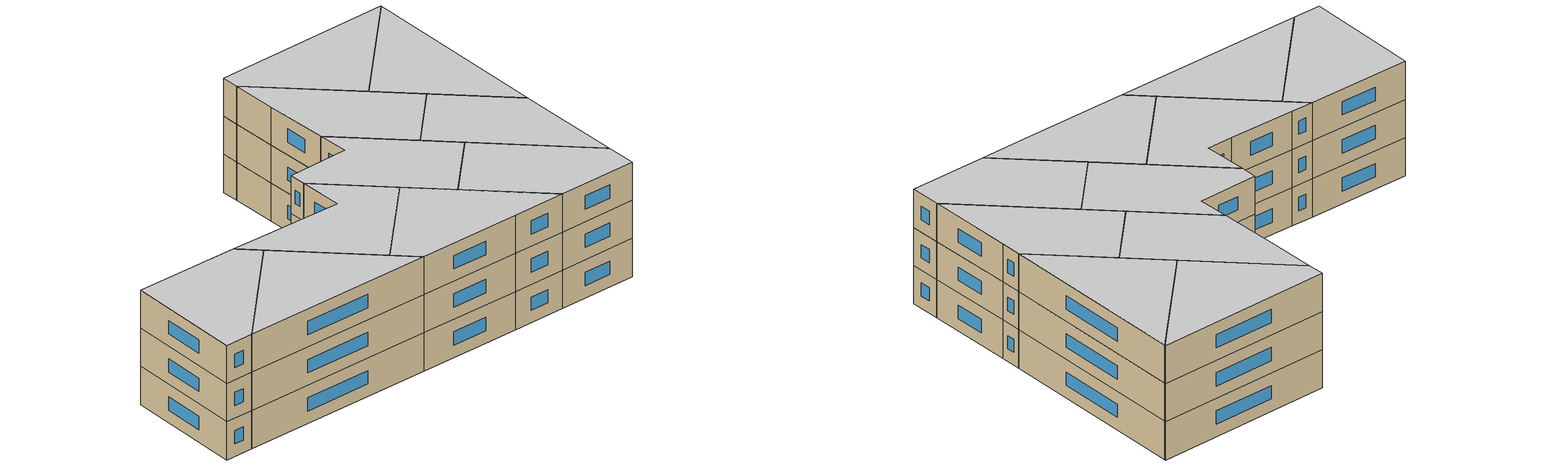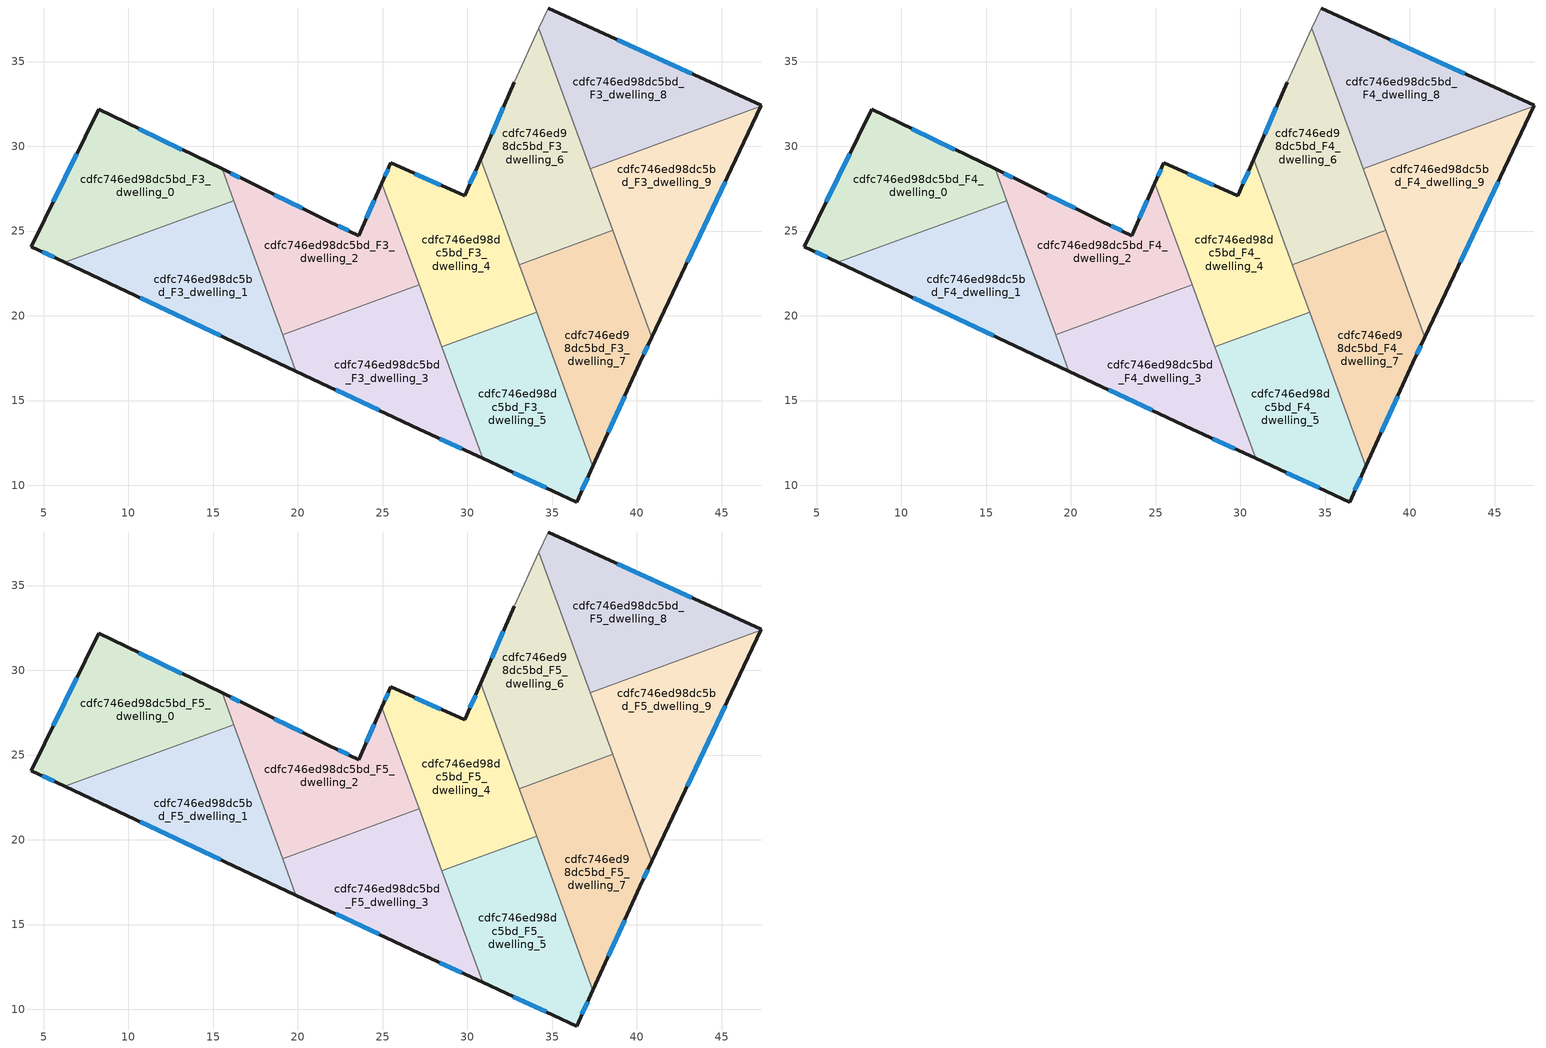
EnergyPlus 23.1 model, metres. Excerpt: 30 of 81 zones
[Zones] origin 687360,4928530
cdfc746ed98dc5bd_F3_dwelling_0
 floor to cdfc746ed98dc5bd_F2_dwelling_0 (EU_floor_Construction): 15.53,28.67 16.21,26.79 6.25,23.16 4.28,24.08 8.24,32.18 z9
 wall outside (EU_wall_Construction): 15.53,28.67 8.24,32.18 4.28,24.08 6.25,23.16 z9:12
 wall to cdfc746ed98dc5bd_F3_dwelling_1 (EU_wall_Construction): 6.25,23.16 16.21,26.79 z9:12
 wall to cdfc746ed98dc5bd_F3_dwelling_2 (EU_wall_Construction): 16.21,26.79 15.53,28.67 z9:12
 window (EU_Window_Construction): 4.92,23.78 5.61,23.46 / 6.95,29.55 5.57,26.72 / 13.16,29.81 10.61,31.04 z9.98:11.02
cdfc746ed98dc5bd_F3_dwelling_1
 floor to cdfc746ed98dc5bd_F2_dwelling_1 (EU_floor_Construction): 16.21,26.79 19.88,16.74 6.25,23.16 z9
 wall outside (EU_wall_Construction): 6.25,23.16 19.88,16.74 z9:12
 wall to cdfc746ed98dc5bd_F3_dwelling_3 (EU_wall_Construction): 19.88,16.74 19.09,18.89 z9:12
 wall to cdfc746ed98dc5bd_F3_dwelling_2 (EU_wall_Construction): 19.09,18.89 16.21,26.79 z9:12
 window (EU_Window_Construction): 10.68,21.07 15.45,18.82 z9.98:11.02
cdfc746ed98dc5bd_F3_dwelling_2
 floor to cdfc746ed98dc5bd_F2_dwelling_2 (EU_floor_Construction): 24.96,27.83 27.15,21.83 19.09,18.89 15.53,28.67 17.09,27.91 21.79,25.58 23.58,24.73 z9
 wall outside (EU_wall_Construction): 24.96,27.83 23.58,24.73 21.79,25.58 17.09,27.91 15.53,28.67 z9:12
 wall to cdfc746ed98dc5bd_F3_dwelling_3 (EU_wall_Construction): 19.09,18.89 27.15,21.83 z9:12
 wall to cdfc746ed98dc5bd_F3_dwelling_4 (EU_wall_Construction): 27.15,21.83 24.96,27.83 z9:12
 window (EU_Window_Construction): 20.26,26.34 18.62,27.15 / 23,25.01 22.37,25.31 / 24.51,26.83 24.03,25.74 / 16.58,28.16 16.03,28.42 z9.98:11.02
cdfc746ed98dc5bd_F3_dwelling_3
 floor to cdfc746ed98dc5bd_F2_dwelling_3 (EU_floor_Construction): 27.15,21.83 30.9,11.58 27.15,13.31 19.88,16.74 19.09,18.89 z9
 wall outside (EU_wall_Construction): 19.88,16.74 27.15,13.31 30.9,11.58 z9:12
 wall to cdfc746ed98dc5bd_F3_dwelling_5 (EU_wall_Construction): 30.9,11.58 28.49,18.16 z9:12
 wall to cdfc746ed98dc5bd_F3_dwelling_4 (EU_wall_Construction): 28.49,18.16 27.15,21.83 z9:12
 window (EU_Window_Construction): 28.37,12.75 29.68,12.14 / 22.24,15.62 24.79,14.43 z9.98:11.02
cdfc746ed98dc5bd_F3_dwelling_4
 floor to cdfc746ed98dc5bd_F2_dwelling_4 (EU_floor_Construction): 30.79,29.24 34.09,20.21 28.49,18.16 24.96,27.83 25.49,29.02 29.84,27.07 z9
 wall outside (EU_wall_Construction): 30.79,29.24 29.84,27.07 25.49,29.02 24.96,27.83 z9:12
 wall to cdfc746ed98dc5bd_F3_dwelling_5 (EU_wall_Construction): 28.49,18.16 34.09,20.21 z9:12
 wall to cdfc746ed98dc5bd_F3_dwelling_6 (EU_wall_Construction): 33.06,23.02 30.79,29.24 z9:12
 wall to cdfc746ed98dc5bd_F3_dwelling_7 (EU_wall_Construction): 34.09,20.21 33.06,23.02 z9:12
 window (EU_Window_Construction): 28.42,27.71 26.9,28.39 / 30.48,28.54 30.15,27.78 / 25.32,28.64 25.13,28.22 z9.98:11.02
cdfc746ed98dc5bd_F3_dwelling_5
 floor to cdfc746ed98dc5bd_F2_dwelling_5 (EU_floor_Construction): 34.09,20.21 37.41,11.12 36.45,9.01 30.9,11.58 28.49,18.16 z9
 wall outside (EU_wall_Construction): 30.9,11.58 36.45,9.01 37.41,11.12 z9:12
 wall to cdfc746ed98dc5bd_F3_dwelling_7 (EU_wall_Construction): 37.41,11.12 34.09,20.21 z9:12
 window (EU_Window_Construction): 36.76,9.7 37.09,10.44 / 32.7,10.74 34.64,9.85 z9.98:11.02
cdfc746ed98dc5bd_F3_dwelling_6
 floor to cdfc746ed98dc5bd_F2_dwelling_6 (EU_floor_Construction): 34.22,36.95 38.57,25.04 33.06,23.02 30.79,29.24 32.77,33.77 z9
 wall outside (EU_wall_Construction): 32.77,33.77 30.79,29.24 z9:12
 wall adiabatic (EU_wall_Construction): 34.22,36.95 32.77,33.77 z9:12
 wall to cdfc746ed98dc5bd_F3_dwelling_7 (EU_wall_Construction): 33.06,23.02 38.57,25.04 z9:12
 wall to cdfc746ed98dc5bd_F3_dwelling_8 (EU_wall_Construction): 37.24,28.68 34.22,36.95 z9:12
 wall to cdfc746ed98dc5bd_F3_dwelling_9 (EU_wall_Construction): 38.57,25.04 37.24,28.68 z9:12
 window (EU_Window_Construction): 32.12,32.3 31.43,30.72 z9.98:11.02
cdfc746ed98dc5bd_F3_dwelling_7
 floor to cdfc746ed98dc5bd_F2_dwelling_7 (EU_floor_Construction): 38.57,25.04 40.88,18.72 40.18,17.24 37.41,11.12 33.06,23.02 z9
 wall outside (EU_wall_Construction): 37.41,11.12 40.18,17.24 40.88,18.72 z9:12
 wall to cdfc746ed98dc5bd_F3_dwelling_9 (EU_wall_Construction): 40.88,18.72 38.57,25.04 z9:12
 window (EU_Window_Construction): 38.31,13.11 39.28,15.25 / 40.4,17.72 40.65,18.24 z9.98:11.02
cdfc746ed98dc5bd_F3_dwelling_8
 floor to cdfc746ed98dc5bd_F2_dwelling_8 (EU_floor_Construction): 47.33,32.41 47.3,32.36 37.24,28.68 34.22,36.95 34.77,38.16 z9
 wall outside (EU_wall_Construction): 47.3,32.36 47.33,32.41 34.77,38.16 z9:12
 wall to cdfc746ed98dc5bd_F3_dwelling_9 (EU_wall_Construction): 37.24,28.68 47.3,32.36 z9:12
 wall adiabatic (EU_wall_Construction): 34.77,38.16 34.22,36.95 z9:12
 window (EU_Window_Construction): 43.24,34.28 38.85,36.29 z9.98:11.02
cdfc746ed98dc5bd_F3_dwelling_9
 floor to cdfc746ed98dc5bd_F2_dwelling_9 (EU_floor_Construction): 47.3,32.36 40.88,18.72 37.24,28.68 z9
 wall outside (EU_wall_Construction): 40.88,18.72 47.3,32.36 z9:12
 window (EU_Window_Construction): 42.96,23.16 45.21,27.92 z9.98:11.02
cdfc746ed98dc5bd_F4_dwelling_0
 floor to cdfc746ed98dc5bd_F3_dwelling_0 (EU_floor_Construction): 15.53,28.67 16.21,26.79 6.25,23.16 4.28,24.08 8.24,32.18 z12
 wall outside (EU_wall_Construction): 15.53,28.67 8.24,32.18 4.28,24.08 6.25,23.16 z12:15
 wall to cdfc746ed98dc5bd_F4_dwelling_1 (EU_wall_Construction): 6.25,23.16 16.21,26.79 z12:15
 wall to cdfc746ed98dc5bd_F4_dwelling_2 (EU_wall_Construction): 16.21,26.79 15.53,28.67 z12:15
 window (EU_Window_Construction): 4.92,23.78 5.61,23.46 / 6.95,29.55 5.57,26.72 / 13.16,29.81 10.61,31.04 z12.98:14.02
cdfc746ed98dc5bd_F4_dwelling_1
 floor to cdfc746ed98dc5bd_F3_dwelling_1 (EU_floor_Construction): 16.21,26.79 19.88,16.74 6.25,23.16 z12
 wall outside (EU_wall_Construction): 6.25,23.16 19.88,16.74 z12:15
 wall to cdfc746ed98dc5bd_F4_dwelling_3 (EU_wall_Construction): 19.88,16.74 19.09,18.89 z12:15
 wall to cdfc746ed98dc5bd_F4_dwelling_2 (EU_wall_Construction): 19.09,18.89 16.21,26.79 z12:15
 window (EU_Window_Construction): 10.68,21.07 15.45,18.82 z12.98:14.02
cdfc746ed98dc5bd_F4_dwelling_2
 floor to cdfc746ed98dc5bd_F3_dwelling_2 (EU_floor_Construction): 24.96,27.83 27.15,21.83 19.09,18.89 15.53,28.67 17.09,27.91 21.79,25.58 23.58,24.73 z12
 wall outside (EU_wall_Construction): 24.96,27.83 23.58,24.73 21.79,25.58 17.09,27.91 15.53,28.67 z12:15
 wall to cdfc746ed98dc5bd_F4_dwelling_3 (EU_wall_Construction): 19.09,18.89 27.15,21.83 z12:15
 wall to cdfc746ed98dc5bd_F4_dwelling_4 (EU_wall_Construction): 27.15,21.83 24.96,27.83 z12:15
 window (EU_Window_Construction): 20.26,26.34 18.62,27.15 / 23,25.01 22.37,25.31 / 24.51,26.83 24.03,25.74 / 16.58,28.16 16.03,28.42 z12.98:14.02
cdfc746ed98dc5bd_F4_dwelling_3
 floor to cdfc746ed98dc5bd_F3_dwelling_3 (EU_floor_Construction): 27.15,21.83 30.9,11.58 27.15,13.31 19.88,16.74 19.09,18.89 z12
 wall outside (EU_wall_Construction): 19.88,16.74 27.15,13.31 30.9,11.58 z12:15
 wall to cdfc746ed98dc5bd_F4_dwelling_5 (EU_wall_Construction): 30.9,11.58 28.49,18.16 z12:15
 wall to cdfc746ed98dc5bd_F4_dwelling_4 (EU_wall_Construction): 28.49,18.16 27.15,21.83 z12:15
 window (EU_Window_Construction): 28.37,12.75 29.68,12.14 / 22.24,15.62 24.79,14.43 z12.98:14.02
cdfc746ed98dc5bd_F4_dwelling_4
 floor to cdfc746ed98dc5bd_F3_dwelling_4 (EU_floor_Construction): 30.79,29.24 34.09,20.21 28.49,18.16 24.96,27.83 25.49,29.02 29.84,27.07 z12
 wall outside (EU_wall_Construction): 30.79,29.24 29.84,27.07 25.49,29.02 24.96,27.83 z12:15
 wall to cdfc746ed98dc5bd_F4_dwelling_5 (EU_wall_Construction): 28.49,18.16 34.09,20.21 z12:15
 wall to cdfc746ed98dc5bd_F4_dwelling_6 (EU_wall_Construction): 33.06,23.02 30.79,29.24 z12:15
 wall to cdfc746ed98dc5bd_F4_dwelling_7 (EU_wall_Construction): 34.09,20.21 33.06,23.02 z12:15
 window (EU_Window_Construction): 28.42,27.71 26.9,28.39 / 30.48,28.54 30.15,27.78 / 25.32,28.64 25.13,28.22 z12.98:14.02
cdfc746ed98dc5bd_F4_dwelling_5
 floor to cdfc746ed98dc5bd_F3_dwelling_5 (EU_floor_Construction): 34.09,20.21 37.41,11.12 36.45,9.01 30.9,11.58 28.49,18.16 z12
 wall outside (EU_wall_Construction): 30.9,11.58 36.45,9.01 37.41,11.12 z12:15
 wall to cdfc746ed98dc5bd_F4_dwelling_7 (EU_wall_Construction): 37.41,11.12 34.09,20.21 z12:15
 window (EU_Window_Construction): 36.76,9.7 37.09,10.44 / 32.7,10.74 34.64,9.85 z12.98:14.02
cdfc746ed98dc5bd_F4_dwelling_6
 floor to cdfc746ed98dc5bd_F3_dwelling_6 (EU_floor_Construction): 34.22,36.95 38.57,25.04 33.06,23.02 30.79,29.24 32.77,33.77 z12
 wall outside (EU_wall_Construction): 32.77,33.77 30.79,29.24 z12:15
 wall adiabatic (EU_wall_Construction): 34.22,36.95 32.77,33.77 z12:15
 wall to cdfc746ed98dc5bd_F4_dwelling_7 (EU_wall_Construction): 33.06,23.02 38.57,25.04 z12:15
 wall to cdfc746ed98dc5bd_F4_dwelling_8 (EU_wall_Construction): 37.24,28.68 34.22,36.95 z12:15
 wall to cdfc746ed98dc5bd_F4_dwelling_9 (EU_wall_Construction): 38.57,25.04 37.24,28.68 z12:15
 window (EU_Window_Construction): 32.12,32.3 31.43,30.72 z12.98:14.02
cdfc746ed98dc5bd_F4_dwelling_7
 floor to cdfc746ed98dc5bd_F3_dwelling_7 (EU_floor_Construction): 38.57,25.04 40.88,18.72 40.18,17.24 37.41,11.12 33.06,23.02 z12
 wall outside (EU_wall_Construction): 37.41,11.12 40.18,17.24 40.88,18.72 z12:15
 wall to cdfc746ed98dc5bd_F4_dwelling_9 (EU_wall_Construction): 40.88,18.72 38.57,25.04 z12:15
 window (EU_Window_Construction): 38.31,13.11 39.28,15.25 / 40.4,17.72 40.65,18.24 z12.98:14.02
cdfc746ed98dc5bd_F4_dwelling_8
 floor to cdfc746ed98dc5bd_F3_dwelling_8 (EU_floor_Construction): 47.33,32.41 47.3,32.36 37.24,28.68 34.22,36.95 34.77,38.16 z12
 wall outside (EU_wall_Construction): 47.3,32.36 47.33,32.41 34.77,38.16 z12:15
 wall to cdfc746ed98dc5bd_F4_dwelling_9 (EU_wall_Construction): 37.24,28.68 47.3,32.36 z12:15
 wall adiabatic (EU_wall_Construction): 34.77,38.16 34.22,36.95 z12:15
 window (EU_Window_Construction): 43.24,34.28 38.85,36.29 z12.98:14.02
cdfc746ed98dc5bd_F4_dwelling_9
 floor to cdfc746ed98dc5bd_F3_dwelling_9 (EU_floor_Construction): 47.3,32.36 40.88,18.72 37.24,28.68 z12
 wall outside (EU_wall_Construction): 40.88,18.72 47.3,32.36 z12:15
 window (EU_Window_Construction): 42.96,23.16 45.21,27.92 z12.98:14.02
cdfc746ed98dc5bd_F5_dwelling_0
 floor to cdfc746ed98dc5bd_F4_dwelling_0 (EU_floor_Construction): 15.53,28.67 16.21,26.79 6.25,23.16 4.28,24.08 8.24,32.18 z15
 wall outside (EU_wall_Construction): 15.53,28.67 8.24,32.18 4.28,24.08 6.25,23.16 z15:18
 wall to cdfc746ed98dc5bd_F5_dwelling_1 (EU_wall_Construction): 6.25,23.16 16.21,26.79 z15:18
 wall to cdfc746ed98dc5bd_F5_dwelling_2 (EU_wall_Construction): 16.21,26.79 15.53,28.67 z15:18
 window (EU_Window_Construction): 4.92,23.78 5.61,23.46 / 6.95,29.55 5.57,26.72 / 13.16,29.81 10.61,31.04 z15.98:17.02
 ceiling to cdfc746ed98dc5bd_F6_dwelling_0 (EU_floor_Construction): 16.21,26.79 15.53,28.67 8.24,32.18 4.28,24.08 6.25,23.16 z18
cdfc746ed98dc5bd_F5_dwelling_1
 floor to cdfc746ed98dc5bd_F4_dwelling_1 (EU_floor_Construction): 16.21,26.79 19.88,16.74 6.25,23.16 z15
 wall outside (EU_wall_Construction): 6.25,23.16 19.88,16.74 z15:18
 wall to cdfc746ed98dc5bd_F5_dwelling_3 (EU_wall_Construction): 19.88,16.74 19.09,18.89 z15:18
 wall to cdfc746ed98dc5bd_F5_dwelling_2 (EU_wall_Construction): 19.09,18.89 16.21,26.79 z15:18
 window (EU_Window_Construction): 10.68,21.07 15.45,18.82 z15.98:17.02
 ceiling to cdfc746ed98dc5bd_F6_dwelling_1 (EU_floor_Construction): 19.88,16.74 16.21,26.79 6.25,23.16 z18
cdfc746ed98dc5bd_F5_dwelling_2
 floor to cdfc746ed98dc5bd_F4_dwelling_2 (EU_floor_Construction): 24.96,27.83 27.15,21.83 19.09,18.89 15.53,28.67 17.09,27.91 21.79,25.58 23.58,24.73 z15
 wall outside (EU_wall_Construction): 24.96,27.83 23.58,24.73 21.79,25.58 17.09,27.91 15.53,28.67 z15:18
 wall to cdfc746ed98dc5bd_F5_dwelling_3 (EU_wall_Construction): 19.09,18.89 27.15,21.83 z15:18
 wall to cdfc746ed98dc5bd_F5_dwelling_4 (EU_wall_Construction): 27.15,21.83 24.96,27.83 z15:18
 window (EU_Window_Construction): 20.26,26.34 18.62,27.15 / 23,25.01 22.37,25.31 / 24.51,26.83 24.03,25.74 / 16.58,28.16 16.03,28.42 z15.98:17.02
 ceiling to cdfc746ed98dc5bd_F6_dwelling_2 (EU_floor_Construction): 27.15,21.83 24.96,27.83 23.58,24.73 21.79,25.58 17.09,27.91 15.53,28.67 19.09,18.89 z18
cdfc746ed98dc5bd_F5_dwelling_3
 floor to cdfc746ed98dc5bd_F4_dwelling_3 (EU_floor_Construction): 27.15,21.83 30.9,11.58 27.15,13.31 19.88,16.74 19.09,18.89 z15
 wall outside (EU_wall_Construction): 19.88,16.74 27.15,13.31 30.9,11.58 z15:18
 wall to cdfc746ed98dc5bd_F5_dwelling_5 (EU_wall_Construction): 30.9,11.58 28.49,18.16 z15:18
 wall to cdfc746ed98dc5bd_F5_dwelling_4 (EU_wall_Construction): 28.49,18.16 27.15,21.83 z15:18
 window (EU_Window_Construction): 28.37,12.75 29.68,12.14 / 22.24,15.62 24.79,14.43 z15.98:17.02
 ceiling to cdfc746ed98dc5bd_F6_dwelling_3 (EU_floor_Construction): 30.9,11.58 27.15,21.83 19.09,18.89 19.88,16.74 27.15,13.31 z18
cdfc746ed98dc5bd_F5_dwelling_4
 floor to cdfc746ed98dc5bd_F4_dwelling_4 (EU_floor_Construction): 30.79,29.24 34.09,20.21 28.49,18.16 24.96,27.83 25.49,29.02 29.84,27.07 z15
 wall outside (EU_wall_Construction): 30.79,29.24 29.84,27.07 25.49,29.02 24.96,27.83 z15:18
 wall to cdfc746ed98dc5bd_F5_dwelling_5 (EU_wall_Construction): 28.49,18.16 34.09,20.21 z15:18
 wall to cdfc746ed98dc5bd_F5_dwelling_6 (EU_wall_Construction): 33.06,23.02 30.79,29.24 z15:18
 wall to cdfc746ed98dc5bd_F5_dwelling_7 (EU_wall_Construction): 34.09,20.21 33.06,23.02 z15:18
 window (EU_Window_Construction): 28.42,27.71 26.9,28.39 / 30.48,28.54 30.15,27.78 / 25.32,28.64 25.13,28.22 z15.98:17.02
 ceiling to cdfc746ed98dc5bd_F6_dwelling_4 (EU_floor_Construction): 34.09,20.21 30.79,29.24 29.84,27.07 25.49,29.02 24.96,27.83 28.49,18.16 z18
cdfc746ed98dc5bd_F5_dwelling_5
 floor to cdfc746ed98dc5bd_F4_dwelling_5 (EU_floor_Construction): 34.09,20.21 37.41,11.12 36.45,9.01 30.9,11.58 28.49,18.16 z15
 wall outside (EU_wall_Construction): 30.9,11.58 36.45,9.01 37.41,11.12 z15:18
 wall to cdfc746ed98dc5bd_F5_dwelling_7 (EU_wall_Construction): 37.41,11.12 34.09,20.21 z15:18
 window (EU_Window_Construction): 36.76,9.7 37.09,10.44 / 32.7,10.74 34.64,9.85 z15.98:17.02
 ceiling to cdfc746ed98dc5bd_F6_dwelling_5 (EU_floor_Construction): 36.45,9.01 37.41,11.12 34.09,20.21 28.49,18.16 30.9,11.58 z18
cdfc746ed98dc5bd_F5_dwelling_6
 floor to cdfc746ed98dc5bd_F4_dwelling_6 (EU_floor_Construction): 34.22,36.95 38.57,25.04 33.06,23.02 30.79,29.24 32.77,33.77 z15
 wall outside (EU_wall_Construction): 32.77,33.77 30.79,29.24 z15:18
 wall adiabatic (EU_wall_Construction): 34.22,36.95 32.77,33.77 z15:18
 wall to cdfc746ed98dc5bd_F5_dwelling_7 (EU_wall_Construction): 33.06,23.02 38.57,25.04 z15:18
 wall to cdfc746ed98dc5bd_F5_dwelling_8 (EU_wall_Construction): 37.24,28.68 34.22,36.95 z15:18
 wall to cdfc746ed98dc5bd_F5_dwelling_9 (EU_wall_Construction): 38.57,25.04 37.24,28.68 z15:18
 window (EU_Window_Construction): 32.12,32.3 31.43,30.72 z15.98:17.02
 ceiling to cdfc746ed98dc5bd_F6_dwelling_6 (EU_floor_Construction): 38.57,25.04 34.22,36.95 32.77,33.77 30.79,29.24 33.06,23.02 z18
cdfc746ed98dc5bd_F5_dwelling_7
 floor to cdfc746ed98dc5bd_F4_dwelling_7 (EU_floor_Construction): 38.57,25.04 40.88,18.72 40.18,17.24 37.41,11.12 33.06,23.02 z15
 wall outside (EU_wall_Construction): 37.41,11.12 40.18,17.24 40.88,18.72 z15:18
 wall to cdfc746ed98dc5bd_F5_dwelling_9 (EU_wall_Construction): 40.88,18.72 38.57,25.04 z15:18
 window (EU_Window_Construction): 38.31,13.11 39.28,15.25 / 40.4,17.72 40.65,18.24 z15.98:17.02
 ceiling to cdfc746ed98dc5bd_F6_dwelling_7 (EU_floor_Construction): 37.41,11.12 40.18,17.24 40.88,18.72 38.57,25.04 33.06,23.02 z18
cdfc746ed98dc5bd_F5_dwelling_8
 floor to cdfc746ed98dc5bd_F4_dwelling_8 (EU_floor_Construction): 47.33,32.41 47.3,32.36 37.24,28.68 34.22,36.95 34.77,38.16 z15
 wall outside (EU_wall_Construction): 47.3,32.36 47.33,32.41 34.77,38.16 z15:18
 wall to cdfc746ed98dc5bd_F5_dwelling_9 (EU_wall_Construction): 37.24,28.68 47.3,32.36 z15:18
 wall adiabatic (EU_wall_Construction): 34.77,38.16 34.22,36.95 z15:18
 window (EU_Window_Construction): 43.24,34.28 38.85,36.29 z15.98:17.02
 ceiling to cdfc746ed98dc5bd_F6_dwelling_8 (EU_floor_Construction): 47.3,32.36 47.33,32.41 34.77,38.16 34.22,36.95 37.24,28.68 z18
cdfc746ed98dc5bd_F5_dwelling_9
 floor to cdfc746ed98dc5bd_F4_dwelling_9 (EU_floor_Construction): 47.3,32.36 40.88,18.72 37.24,28.68 z15
 wall outside (EU_wall_Construction): 40.88,18.72 47.3,32.36 z15:18
 window (EU_Window_Construction): 42.96,23.16 45.21,27.92 z15.98:17.02
 ceiling to cdfc746ed98dc5bd_F6_dwelling_9 (EU_floor_Construction): 40.88,18.72 47.3,32.36 37.24,28.68 z18
[Building]
EU S2 Campaign: North Axis=0; Terrain=City; Solar Distribution=FullExterior
[Site:Location]
Bologna: Latitude=44.5; Longitude=11.25; Time Zone=1; Elevation=37
[SizingPeriod:WeatherFileDays]
AnnualSizingPeriod: Begin Month=1; Begin Day of Month=1; End Month=12; End Day of Month=31; Day of Week for Start Day=Monday; Use Weather File Daylight Saving Period=No; Use Weather File Rain and Snow Indicators=No
[MATERIAL]
EU_InternalMass_Material: Roughness=MediumRough; Thickness=0.1; Conductivity=1; Density=1800; Specific Heat=900; Thermal Absorptance=0.9; Solar Absorptance=0.7; Visible Absorptance=0.7
[MATERIAL:NOMASS] Roughness=MediumRough; Thermal Absorptance=0.9; Solar Absorptance=0.7; Visible Absorptance=0.7
Name | Thermal Resistance
EU_wall_NoMass | 0.905828
EU_floor_NoMass | 0.67114
[WINDOWMATERIAL:SIMPLEGLAZINGSYSTEM]
EU_Window_SimpleGlazing: UFactor=4.52486; Solar Heat Gain Coefficient=0.85; Visible Transmittance=0.85
[CONSTRUCTION]
EU_wall_Construction: EU_wall_NoMass
EU_floor_Construction: EU_floor_NoMass
EU_Window_Construction: EU_Window_SimpleGlazing
EU_InternalMass_Construction: EU_InternalMass_Material
[ZONE] Type=1; Multiplier=1; Ceiling Height=autocalculate; Floor Area=autocalculate; Part of Total Floor Area=Yes
Name | Volume
cdfc746ed98dc5bd_F3_dwelling_0; cdfc746ed98dc5bd_F4_dwelling_0; cdfc746ed98dc5bd_F5_dwelling_0 | 170.327
cdfc746ed98dc5bd_F3_dwelling_1; cdfc746ed98dc5bd_F4_dwelling_1; cdfc746ed98dc5bd_F5_dwelling_1; cdfc746ed98dc5bd_F3_dwelling_7; cdfc746ed98dc5bd_F4_dwelling_7; cdfc746ed98dc5bd_F5_dwelling_7 | 170.325
cdfc746ed98dc5bd_F3_dwelling_2; cdfc746ed98dc5bd_F4_dwelling_2; cdfc746ed98dc5bd_F5_dwelling_2 | 170.314
cdfc746ed98dc5bd_F3_dwelling_3; cdfc746ed98dc5bd_F4_dwelling_3; cdfc746ed98dc5bd_F5_dwelling_3 | 170.332
cdfc746ed98dc5bd_F3_dwelling_4; cdfc746ed98dc5bd_F4_dwelling_4; cdfc746ed98dc5bd_F5_dwelling_4 | 170.312
cdfc746ed98dc5bd_F3_dwelling_5; cdfc746ed98dc5bd_F4_dwelling_5; cdfc746ed98dc5bd_F5_dwelling_5 | 170.301
cdfc746ed98dc5bd_F3_dwelling_6; cdfc746ed98dc5bd_F4_dwelling_6; cdfc746ed98dc5bd_F5_dwelling_6 | 170.316
cdfc746ed98dc5bd_F3_dwelling_8; cdfc746ed98dc5bd_F4_dwelling_8; cdfc746ed98dc5bd_F5_dwelling_8 | 170.344
cdfc746ed98dc5bd_F3_dwelling_9; cdfc746ed98dc5bd_F4_dwelling_9; cdfc746ed98dc5bd_F5_dwelling_9 | 170.31
[INTERNALMASS] Construction=EU_InternalMass_Construction
Name | Zone or ZoneList | Surface Area
cdfc746ed98dc5bd_F3_dwelling_0_EU_InternalMass | cdfc746ed98dc5bd_F3_dwelling_0 | 56.7768
cdfc746ed98dc5bd_F3_dwelling_1_EU_InternalMass | cdfc746ed98dc5bd_F3_dwelling_1 | 56.7733
cdfc746ed98dc5bd_F3_dwelling_2_EU_InternalMass | cdfc746ed98dc5bd_F3_dwelling_2 | 56.7713
cdfc746ed98dc5bd_F3_dwelling_3_EU_InternalMass | cdfc746ed98dc5bd_F3_dwelling_3 | 56.7785
cdfc746ed98dc5bd_F3_dwelling_4_EU_InternalMass | cdfc746ed98dc5bd_F3_dwelling_4 | 56.7709
cdfc746ed98dc5bd_F3_dwelling_5_EU_InternalMass | cdfc746ed98dc5bd_F3_dwelling_5 | 56.7664
cdfc746ed98dc5bd_F3_dwelling_6_EU_InternalMass | cdfc746ed98dc5bd_F3_dwelling_6 | 56.7722
cdfc746ed98dc5bd_F3_dwelling_7_EU_InternalMass | cdfc746ed98dc5bd_F3_dwelling_7 | 56.7754
cdfc746ed98dc5bd_F3_dwelling_8_EU_InternalMass | cdfc746ed98dc5bd_F3_dwelling_8 | 56.7836
cdfc746ed98dc5bd_F3_dwelling_9_EU_InternalMass | cdfc746ed98dc5bd_F3_dwelling_9 | 56.767
cdfc746ed98dc5bd_F4_dwelling_0_EU_InternalMass | cdfc746ed98dc5bd_F4_dwelling_0 | 56.7768
cdfc746ed98dc5bd_F4_dwelling_1_EU_InternalMass | cdfc746ed98dc5bd_F4_dwelling_1 | 56.7733
cdfc746ed98dc5bd_F4_dwelling_2_EU_InternalMass | cdfc746ed98dc5bd_F4_dwelling_2 | 56.7713
cdfc746ed98dc5bd_F4_dwelling_3_EU_InternalMass | cdfc746ed98dc5bd_F4_dwelling_3 | 56.7785
cdfc746ed98dc5bd_F4_dwelling_4_EU_InternalMass | cdfc746ed98dc5bd_F4_dwelling_4 | 56.7709
cdfc746ed98dc5bd_F4_dwelling_5_EU_InternalMass | cdfc746ed98dc5bd_F4_dwelling_5 | 56.7664
cdfc746ed98dc5bd_F4_dwelling_6_EU_InternalMass | cdfc746ed98dc5bd_F4_dwelling_6 | 56.7722
cdfc746ed98dc5bd_F4_dwelling_7_EU_InternalMass | cdfc746ed98dc5bd_F4_dwelling_7 | 56.7754
cdfc746ed98dc5bd_F4_dwelling_8_EU_InternalMass | cdfc746ed98dc5bd_F4_dwelling_8 | 56.7836
cdfc746ed98dc5bd_F4_dwelling_9_EU_InternalMass | cdfc746ed98dc5bd_F4_dwelling_9 | 56.767
cdfc746ed98dc5bd_F5_dwelling_0_EU_InternalMass | cdfc746ed98dc5bd_F5_dwelling_0 | 56.7768
cdfc746ed98dc5bd_F5_dwelling_1_EU_InternalMass | cdfc746ed98dc5bd_F5_dwelling_1 | 56.7733
cdfc746ed98dc5bd_F5_dwelling_2_EU_InternalMass | cdfc746ed98dc5bd_F5_dwelling_2 | 56.7713
cdfc746ed98dc5bd_F5_dwelling_3_EU_InternalMass | cdfc746ed98dc5bd_F5_dwelling_3 | 56.7785
cdfc746ed98dc5bd_F5_dwelling_4_EU_InternalMass | cdfc746ed98dc5bd_F5_dwelling_4 | 56.7709
cdfc746ed98dc5bd_F5_dwelling_5_EU_InternalMass | cdfc746ed98dc5bd_F5_dwelling_5 | 56.7664
cdfc746ed98dc5bd_F5_dwelling_6_EU_InternalMass | cdfc746ed98dc5bd_F5_dwelling_6 | 56.7722
cdfc746ed98dc5bd_F5_dwelling_7_EU_InternalMass | cdfc746ed98dc5bd_F5_dwelling_7 | 56.7754
cdfc746ed98dc5bd_F5_dwelling_8_EU_InternalMass | cdfc746ed98dc5bd_F5_dwelling_8 | 56.7836
cdfc746ed98dc5bd_F5_dwelling_9_EU_InternalMass | cdfc746ed98dc5bd_F5_dwelling_9 | 56.767
[OTHEREQUIPMENT] Fuel Type=Electricity; Design Level Calculation Method=Watts/Area; Power per Zone Floor Area=1; Fraction Latent=0; Fraction Radiant=0; Fraction Lost=0; Carbon Dioxide Generation Rate=0; EndUse Subcategory=EU_Step8_InternalGains
Name | Zone or ZoneList or Space or SpaceList | Schedule
EU_Step8_InternalGain_cdfc746ed98dc5bd_F3_dwelling_0_f000 | cdfc746ed98dc5bd_F3_dwelling_0 | EU_Step8_GainSchedule_cdfc746ed98dc5bd_F3_dwelling_0_f000
EU_Step8_InternalGain_cdfc746ed98dc5bd_F3_dwelling_1_f000 | cdfc746ed98dc5bd_F3_dwelling_1 | EU_Step8_GainSchedule_cdfc746ed98dc5bd_F3_dwelling_1_f000
EU_Step8_InternalGain_cdfc746ed98dc5bd_F3_dwelling_2_f000 | cdfc746ed98dc5bd_F3_dwelling_2 | EU_Step8_GainSchedule_cdfc746ed98dc5bd_F3_dwelling_2_f000
EU_Step8_InternalGain_cdfc746ed98dc5bd_F3_dwelling_3_f000 | cdfc746ed98dc5bd_F3_dwelling_3 | EU_Step8_GainSchedule_cdfc746ed98dc5bd_F3_dwelling_3_f000
EU_Step8_InternalGain_cdfc746ed98dc5bd_F3_dwelling_4_f000 | cdfc746ed98dc5bd_F3_dwelling_4 | EU_Step8_GainSchedule_cdfc746ed98dc5bd_F3_dwelling_4_f000
EU_Step8_InternalGain_cdfc746ed98dc5bd_F3_dwelling_5_f000 | cdfc746ed98dc5bd_F3_dwelling_5 | EU_Step8_GainSchedule_cdfc746ed98dc5bd_F3_dwelling_5_f000
EU_Step8_InternalGain_cdfc746ed98dc5bd_F3_dwelling_6_f000 | cdfc746ed98dc5bd_F3_dwelling_6 | EU_Step8_GainSchedule_cdfc746ed98dc5bd_F3_dwelling_6_f000
EU_Step8_InternalGain_cdfc746ed98dc5bd_F3_dwelling_7_f000 | cdfc746ed98dc5bd_F3_dwelling_7 | EU_Step8_GainSchedule_cdfc746ed98dc5bd_F3_dwelling_7_f000
EU_Step8_InternalGain_cdfc746ed98dc5bd_F3_dwelling_8_f000 | cdfc746ed98dc5bd_F3_dwelling_8 | EU_Step8_GainSchedule_cdfc746ed98dc5bd_F3_dwelling_8_f000
EU_Step8_InternalGain_cdfc746ed98dc5bd_F3_dwelling_9_f000 | cdfc746ed98dc5bd_F3_dwelling_9 | EU_Step8_GainSchedule_cdfc746ed98dc5bd_F3_dwelling_9_f000
EU_Step8_InternalGain_cdfc746ed98dc5bd_F4_dwelling_0_f000 | cdfc746ed98dc5bd_F4_dwelling_0 | EU_Step8_GainSchedule_cdfc746ed98dc5bd_F4_dwelling_0_f000
EU_Step8_InternalGain_cdfc746ed98dc5bd_F4_dwelling_1_f000 | cdfc746ed98dc5bd_F4_dwelling_1 | EU_Step8_GainSchedule_cdfc746ed98dc5bd_F4_dwelling_1_f000
EU_Step8_InternalGain_cdfc746ed98dc5bd_F4_dwelling_2_f000 | cdfc746ed98dc5bd_F4_dwelling_2 | EU_Step8_GainSchedule_cdfc746ed98dc5bd_F4_dwelling_2_f000
EU_Step8_InternalGain_cdfc746ed98dc5bd_F4_dwelling_3_f000 | cdfc746ed98dc5bd_F4_dwelling_3 | EU_Step8_GainSchedule_cdfc746ed98dc5bd_F4_dwelling_3_f000
EU_Step8_InternalGain_cdfc746ed98dc5bd_F4_dwelling_4_f000 | cdfc746ed98dc5bd_F4_dwelling_4 | EU_Step8_GainSchedule_cdfc746ed98dc5bd_F4_dwelling_4_f000
EU_Step8_InternalGain_cdfc746ed98dc5bd_F4_dwelling_5_f000 | cdfc746ed98dc5bd_F4_dwelling_5 | EU_Step8_GainSchedule_cdfc746ed98dc5bd_F4_dwelling_5_f000
EU_Step8_InternalGain_cdfc746ed98dc5bd_F4_dwelling_6_f000 | cdfc746ed98dc5bd_F4_dwelling_6 | EU_Step8_GainSchedule_cdfc746ed98dc5bd_F4_dwelling_6_f000
EU_Step8_InternalGain_cdfc746ed98dc5bd_F4_dwelling_7_f000 | cdfc746ed98dc5bd_F4_dwelling_7 | EU_Step8_GainSchedule_cdfc746ed98dc5bd_F4_dwelling_7_f000
EU_Step8_InternalGain_cdfc746ed98dc5bd_F4_dwelling_8_f000 | cdfc746ed98dc5bd_F4_dwelling_8 | EU_Step8_GainSchedule_cdfc746ed98dc5bd_F4_dwelling_8_f000
EU_Step8_InternalGain_cdfc746ed98dc5bd_F4_dwelling_9_f000 | cdfc746ed98dc5bd_F4_dwelling_9 | EU_Step8_GainSchedule_cdfc746ed98dc5bd_F4_dwelling_9_f000
EU_Step8_InternalGain_cdfc746ed98dc5bd_F5_dwelling_0_f000 | cdfc746ed98dc5bd_F5_dwelling_0 | EU_Step8_GainSchedule_cdfc746ed98dc5bd_F5_dwelling_0_f000
EU_Step8_InternalGain_cdfc746ed98dc5bd_F5_dwelling_1_f000 | cdfc746ed98dc5bd_F5_dwelling_1 | EU_Step8_GainSchedule_cdfc746ed98dc5bd_F5_dwelling_1_f000
EU_Step8_InternalGain_cdfc746ed98dc5bd_F5_dwelling_2_f000 | cdfc746ed98dc5bd_F5_dwelling_2 | EU_Step8_GainSchedule_cdfc746ed98dc5bd_F5_dwelling_2_f000
EU_Step8_InternalGain_cdfc746ed98dc5bd_F5_dwelling_3_f000 | cdfc746ed98dc5bd_F5_dwelling_3 | EU_Step8_GainSchedule_cdfc746ed98dc5bd_F5_dwelling_3_f000
EU_Step8_InternalGain_cdfc746ed98dc5bd_F5_dwelling_4_f000 | cdfc746ed98dc5bd_F5_dwelling_4 | EU_Step8_GainSchedule_cdfc746ed98dc5bd_F5_dwelling_4_f000
EU_Step8_InternalGain_cdfc746ed98dc5bd_F5_dwelling_5_f000 | cdfc746ed98dc5bd_F5_dwelling_5 | EU_Step8_GainSchedule_cdfc746ed98dc5bd_F5_dwelling_5_f000
EU_Step8_InternalGain_cdfc746ed98dc5bd_F5_dwelling_6_f000 | cdfc746ed98dc5bd_F5_dwelling_6 | EU_Step8_GainSchedule_cdfc746ed98dc5bd_F5_dwelling_6_f000
EU_Step8_InternalGain_cdfc746ed98dc5bd_F5_dwelling_7_f000 | cdfc746ed98dc5bd_F5_dwelling_7 | EU_Step8_GainSchedule_cdfc746ed98dc5bd_F5_dwelling_7_f000
EU_Step8_InternalGain_cdfc746ed98dc5bd_F5_dwelling_8_f000 | cdfc746ed98dc5bd_F5_dwelling_8 | EU_Step8_GainSchedule_cdfc746ed98dc5bd_F5_dwelling_8_f000
EU_Step8_InternalGain_cdfc746ed98dc5bd_F5_dwelling_9_f000 | cdfc746ed98dc5bd_F5_dwelling_9 | EU_Step8_GainSchedule_cdfc746ed98dc5bd_F5_dwelling_9_f000
[ZONEVENTILATION:DESIGNFLOWRATE] Schedule=EU_AlwaysOn; Design Flow Rate Calculation Method=AirChanges/Hour; Air Changes per Hour=0.73129; Ventilation Type=Natural; Fan Pressure Rise=0; Fan Total Efficiency=1; Constant Term Coefficient=1; Temperature Term Coefficient=0; Velocity Term Coefficient=0; Velocity Squared Term Coefficient=0; Minimum Indoor Temperature=-100; Maximum Indoor Temperature=100; Delta Temperature=-100; Minimum Outdoor Temperature=-100; Maximum Outdoor Temperature=100; Maximum Wind Speed=40
Name | Zone or ZoneList or Space or SpaceList
EU_ConstantAir_cdfc746ed98dc5bd_F3_dwelling_0 | cdfc746ed98dc5bd_F3_dwelling_0
EU_ConstantAir_cdfc746ed98dc5bd_F3_dwelling_1 | cdfc746ed98dc5bd_F3_dwelling_1
EU_ConstantAir_cdfc746ed98dc5bd_F3_dwelling_2 | cdfc746ed98dc5bd_F3_dwelling_2
EU_ConstantAir_cdfc746ed98dc5bd_F3_dwelling_3 | cdfc746ed98dc5bd_F3_dwelling_3
EU_ConstantAir_cdfc746ed98dc5bd_F3_dwelling_4 | cdfc746ed98dc5bd_F3_dwelling_4
EU_ConstantAir_cdfc746ed98dc5bd_F3_dwelling_5 | cdfc746ed98dc5bd_F3_dwelling_5
EU_ConstantAir_cdfc746ed98dc5bd_F3_dwelling_6 | cdfc746ed98dc5bd_F3_dwelling_6
EU_ConstantAir_cdfc746ed98dc5bd_F3_dwelling_7 | cdfc746ed98dc5bd_F3_dwelling_7
EU_ConstantAir_cdfc746ed98dc5bd_F3_dwelling_8 | cdfc746ed98dc5bd_F3_dwelling_8
EU_ConstantAir_cdfc746ed98dc5bd_F3_dwelling_9 | cdfc746ed98dc5bd_F3_dwelling_9
EU_ConstantAir_cdfc746ed98dc5bd_F4_dwelling_0 | cdfc746ed98dc5bd_F4_dwelling_0
EU_ConstantAir_cdfc746ed98dc5bd_F4_dwelling_1 | cdfc746ed98dc5bd_F4_dwelling_1
EU_ConstantAir_cdfc746ed98dc5bd_F4_dwelling_2 | cdfc746ed98dc5bd_F4_dwelling_2
EU_ConstantAir_cdfc746ed98dc5bd_F4_dwelling_3 | cdfc746ed98dc5bd_F4_dwelling_3
EU_ConstantAir_cdfc746ed98dc5bd_F4_dwelling_4 | cdfc746ed98dc5bd_F4_dwelling_4
EU_ConstantAir_cdfc746ed98dc5bd_F4_dwelling_5 | cdfc746ed98dc5bd_F4_dwelling_5
EU_ConstantAir_cdfc746ed98dc5bd_F4_dwelling_6 | cdfc746ed98dc5bd_F4_dwelling_6
EU_ConstantAir_cdfc746ed98dc5bd_F4_dwelling_7 | cdfc746ed98dc5bd_F4_dwelling_7
EU_ConstantAir_cdfc746ed98dc5bd_F4_dwelling_8 | cdfc746ed98dc5bd_F4_dwelling_8
EU_ConstantAir_cdfc746ed98dc5bd_F4_dwelling_9 | cdfc746ed98dc5bd_F4_dwelling_9
EU_ConstantAir_cdfc746ed98dc5bd_F5_dwelling_0 | cdfc746ed98dc5bd_F5_dwelling_0
EU_ConstantAir_cdfc746ed98dc5bd_F5_dwelling_1 | cdfc746ed98dc5bd_F5_dwelling_1
EU_ConstantAir_cdfc746ed98dc5bd_F5_dwelling_2 | cdfc746ed98dc5bd_F5_dwelling_2
EU_ConstantAir_cdfc746ed98dc5bd_F5_dwelling_3 | cdfc746ed98dc5bd_F5_dwelling_3
EU_ConstantAir_cdfc746ed98dc5bd_F5_dwelling_4 | cdfc746ed98dc5bd_F5_dwelling_4
EU_ConstantAir_cdfc746ed98dc5bd_F5_dwelling_5 | cdfc746ed98dc5bd_F5_dwelling_5
EU_ConstantAir_cdfc746ed98dc5bd_F5_dwelling_6 | cdfc746ed98dc5bd_F5_dwelling_6
EU_ConstantAir_cdfc746ed98dc5bd_F5_dwelling_7 | cdfc746ed98dc5bd_F5_dwelling_7
EU_ConstantAir_cdfc746ed98dc5bd_F5_dwelling_8 | cdfc746ed98dc5bd_F5_dwelling_8
EU_ConstantAir_cdfc746ed98dc5bd_F5_dwelling_9 | cdfc746ed98dc5bd_F5_dwelling_9
[HVACTEMPLATE:THERMOSTAT] Constant Heating Setpoint=20; Constant Cooling Setpoint=50
EU_HeatOnly_cdfc746ed98dc5bd_F0_dwelling_8; EU_HeatOnly_cdfc746ed98dc5bd_F0_dwelling_9; EU_HeatOnly_cdfc746ed98dc5bd_F0_dwelling_10; EU_HeatOnly_cdfc746ed98dc5bd_F1_dwelling_0; EU_HeatOnly_cdfc746ed98dc5bd_F1_dwelling_1; EU_HeatOnly_cdfc746ed98dc5bd_F1_dwelling_2; EU_HeatOnly_cdfc746ed98dc5bd_F1_dwelling_3; EU_HeatOnly_cdfc746ed98dc5bd_F1_dwelling_4; EU_HeatOnly_cdfc746ed98dc5bd_F1_dwelling_5; EU_HeatOnly_cdfc746ed98dc5bd_F1_dwelling_6; EU_HeatOnly_cdfc746ed98dc5bd_F1_dwelling_7; EU_HeatOnly_cdfc746ed98dc5bd_F1_dwelling_8; EU_HeatOnly_cdfc746ed98dc5bd_F1_dwelling_9; EU_HeatOnly_cdfc746ed98dc5bd_F2_dwelling_0; EU_HeatOnly_cdfc746ed98dc5bd_F2_dwelling_1; EU_HeatOnly_cdfc746ed98dc5bd_F2_dwelling_2; EU_HeatOnly_cdfc746ed98dc5bd_F2_dwelling_3; EU_HeatOnly_cdfc746ed98dc5bd_F2_dwelling_4; EU_HeatOnly_cdfc746ed98dc5bd_F2_dwelling_5; EU_HeatOnly_cdfc746ed98dc5bd_F2_dwelling_6; EU_HeatOnly_cdfc746ed98dc5bd_F2_dwelling_7; EU_HeatOnly_cdfc746ed98dc5bd_F2_dwelling_8; EU_HeatOnly_cdfc746ed98dc5bd_F2_dwelling_9; EU_HeatOnly_cdfc746ed98dc5bd_F3_dwelling_0; EU_HeatOnly_cdfc746ed98dc5bd_F3_dwelling_1; EU_HeatOnly_cdfc746ed98dc5bd_F3_dwelling_2; EU_HeatOnly_cdfc746ed98dc5bd_F3_dwelling_3; EU_HeatOnly_cdfc746ed98dc5bd_F3_dwelling_4; EU_HeatOnly_cdfc746ed98dc5bd_F3_dwelling_5; EU_HeatOnly_cdfc746ed98dc5bd_F3_dwelling_6; EU_HeatOnly_cdfc746ed98dc5bd_F3_dwelling_7; EU_HeatOnly_cdfc746ed98dc5bd_F3_dwelling_8; EU_HeatOnly_cdfc746ed98dc5bd_F3_dwelling_9; EU_HeatOnly_cdfc746ed98dc5bd_F4_dwelling_0; EU_HeatOnly_cdfc746ed98dc5bd_F4_dwelling_1; EU_HeatOnly_cdfc746ed98dc5bd_F4_dwelling_2; EU_HeatOnly_cdfc746ed98dc5bd_F4_dwelling_3; EU_HeatOnly_cdfc746ed98dc5bd_F4_dwelling_4; EU_HeatOnly_cdfc746ed98dc5bd_F4_dwelling_5; EU_HeatOnly_cdfc746ed98dc5bd_F4_dwelling_6; EU_HeatOnly_cdfc746ed98dc5bd_F4_dwelling_7; EU_HeatOnly_cdfc746ed98dc5bd_F4_dwelling_8; EU_HeatOnly_cdfc746ed98dc5bd_F4_dwelling_9; EU_HeatOnly_cdfc746ed98dc5bd_F5_dwelling_0; EU_HeatOnly_cdfc746ed98dc5bd_F5_dwelling_1; EU_HeatOnly_cdfc746ed98dc5bd_F5_dwelling_2; EU_HeatOnly_cdfc746ed98dc5bd_F5_dwelling_3; EU_HeatOnly_cdfc746ed98dc5bd_F5_dwelling_4; EU_HeatOnly_cdfc746ed98dc5bd_F5_dwelling_5; EU_HeatOnly_cdfc746ed98dc5bd_F5_dwelling_6; EU_HeatOnly_cdfc746ed98dc5bd_F5_dwelling_7; EU_HeatOnly_cdfc746ed98dc5bd_F5_dwelling_8; EU_HeatOnly_cdfc746ed98dc5bd_F5_dwelling_9; EU_HeatOnly_cdfc746ed98dc5bd_F6_dwelling_0; EU_HeatOnly_cdfc746ed98dc5bd_F6_dwelling_1; EU_HeatOnly_cdfc746ed98dc5bd_F6_dwelling_2; EU_HeatOnly_cdfc746ed98dc5bd_F6_dwelling_3; EU_HeatOnly_cdfc746ed98dc5bd_F6_dwelling_4; EU_HeatOnly_cdfc746ed98dc5bd_F6_dwelling_5; EU_HeatOnly_cdfc746ed98dc5bd_F6_dwelling_6; EU_HeatOnly_cdfc746ed98dc5bd_F6_dwelling_7; EU_HeatOnly_cdfc746ed98dc5bd_F6_dwelling_8; EU_HeatOnly_cdfc746ed98dc5bd_F6_dwelling_9; EU_HeatOnly_cdfc746ed98dc5bd_F7_dwelling_0; EU_HeatOnly_cdfc746ed98dc5bd_F7_dwelling_1; EU_HeatOnly_cdfc746ed98dc5bd_F7_dwelling_2; EU_HeatOnly_cdfc746ed98dc5bd_F7_dwelling_3; EU_HeatOnly_cdfc746ed98dc5bd_F7_dwelling_4; EU_HeatOnly_cdfc746ed98dc5bd_F7_dwelling_5; EU_HeatOnly_cdfc746ed98dc5bd_F7_dwelling_6; EU_HeatOnly_cdfc746ed98dc5bd_F7_dwelling_7; EU_HeatOnly_cdfc746ed98dc5bd_F7_dwelling_8; EU_HeatOnly_cdfc746ed98dc5bd_F7_dwelling_9
[HVACTEMPLATE:ZONE:IDEALLOADSAIRSYSTEM] System Availability Schedule=EU_AlwaysOn; Maximum Heating Supply Air Temperature=50; Minimum Cooling Supply Air Temperature=13; Maximum Heating Supply Air Humidity Ratio=0.0156; Minimum Cooling Supply Air Humidity Ratio=0.0077; Heating Limit=NoLimit; Cooling Limit=NoLimit; Heating Availability Schedule=EU_AlwaysOn; Cooling Availability Schedule=EU_CoolingOff; Dehumidification Control Type=ConstantSensibleHeatRatio; Cooling Sensible Heat Ratio=0.7; Dehumidification Setpoint=60; Humidification Control Type=None; Humidification Setpoint=30; Outdoor Air Method=None; Outdoor Air Flow Rate per Person=0.00944; Outdoor Air Flow Rate per Zone Floor Area=0; Outdoor Air Flow Rate per Zone=0; Demand Controlled Ventilation Type=None; Outdoor Air Economizer Type=NoEconomizer; Heat Recovery Type=None; Sensible Heat Recovery Effectiveness=0.7; Latent Heat Recovery Effectiveness=0.65
Name | Template Thermostat
cdfc746ed98dc5bd_F3_dwelling_0 | EU_HeatOnly_cdfc746ed98dc5bd_F3_dwelling_0
cdfc746ed98dc5bd_F3_dwelling_1 | EU_HeatOnly_cdfc746ed98dc5bd_F3_dwelling_1
cdfc746ed98dc5bd_F3_dwelling_2 | EU_HeatOnly_cdfc746ed98dc5bd_F3_dwelling_2
cdfc746ed98dc5bd_F3_dwelling_3 | EU_HeatOnly_cdfc746ed98dc5bd_F3_dwelling_3
cdfc746ed98dc5bd_F3_dwelling_4 | EU_HeatOnly_cdfc746ed98dc5bd_F3_dwelling_4
cdfc746ed98dc5bd_F3_dwelling_5 | EU_HeatOnly_cdfc746ed98dc5bd_F3_dwelling_5
cdfc746ed98dc5bd_F3_dwelling_6 | EU_HeatOnly_cdfc746ed98dc5bd_F3_dwelling_6
cdfc746ed98dc5bd_F3_dwelling_7 | EU_HeatOnly_cdfc746ed98dc5bd_F3_dwelling_7
cdfc746ed98dc5bd_F3_dwelling_8 | EU_HeatOnly_cdfc746ed98dc5bd_F3_dwelling_8
cdfc746ed98dc5bd_F3_dwelling_9 | EU_HeatOnly_cdfc746ed98dc5bd_F3_dwelling_9
cdfc746ed98dc5bd_F4_dwelling_0 | EU_HeatOnly_cdfc746ed98dc5bd_F4_dwelling_0
cdfc746ed98dc5bd_F4_dwelling_1 | EU_HeatOnly_cdfc746ed98dc5bd_F4_dwelling_1
cdfc746ed98dc5bd_F4_dwelling_2 | EU_HeatOnly_cdfc746ed98dc5bd_F4_dwelling_2
cdfc746ed98dc5bd_F4_dwelling_3 | EU_HeatOnly_cdfc746ed98dc5bd_F4_dwelling_3
cdfc746ed98dc5bd_F4_dwelling_4 | EU_HeatOnly_cdfc746ed98dc5bd_F4_dwelling_4
cdfc746ed98dc5bd_F4_dwelling_5 | EU_HeatOnly_cdfc746ed98dc5bd_F4_dwelling_5
cdfc746ed98dc5bd_F4_dwelling_6 | EU_HeatOnly_cdfc746ed98dc5bd_F4_dwelling_6
cdfc746ed98dc5bd_F4_dwelling_7 | EU_HeatOnly_cdfc746ed98dc5bd_F4_dwelling_7
cdfc746ed98dc5bd_F4_dwelling_8 | EU_HeatOnly_cdfc746ed98dc5bd_F4_dwelling_8
cdfc746ed98dc5bd_F4_dwelling_9 | EU_HeatOnly_cdfc746ed98dc5bd_F4_dwelling_9
cdfc746ed98dc5bd_F5_dwelling_0 | EU_HeatOnly_cdfc746ed98dc5bd_F5_dwelling_0
cdfc746ed98dc5bd_F5_dwelling_1 | EU_HeatOnly_cdfc746ed98dc5bd_F5_dwelling_1
cdfc746ed98dc5bd_F5_dwelling_2 | EU_HeatOnly_cdfc746ed98dc5bd_F5_dwelling_2
cdfc746ed98dc5bd_F5_dwelling_3 | EU_HeatOnly_cdfc746ed98dc5bd_F5_dwelling_3
cdfc746ed98dc5bd_F5_dwelling_4 | EU_HeatOnly_cdfc746ed98dc5bd_F5_dwelling_4
cdfc746ed98dc5bd_F5_dwelling_5 | EU_HeatOnly_cdfc746ed98dc5bd_F5_dwelling_5
cdfc746ed98dc5bd_F5_dwelling_6 | EU_HeatOnly_cdfc746ed98dc5bd_F5_dwelling_6
cdfc746ed98dc5bd_F5_dwelling_7 | EU_HeatOnly_cdfc746ed98dc5bd_F5_dwelling_7
cdfc746ed98dc5bd_F5_dwelling_8 | EU_HeatOnly_cdfc746ed98dc5bd_F5_dwelling_8
cdfc746ed98dc5bd_F5_dwelling_9 | EU_HeatOnly_cdfc746ed98dc5bd_F5_dwelling_9
[SIZING:ZONE] Zone Cooling Design Supply Air Temperature Input Method=SupplyAirTemperature; Zone Cooling Design Supply Air Temperature=13; Zone Heating Design Supply Air Temperature Input Method=SupplyAirTemperature; Zone Heating Design Supply Air Temperature=50; Zone Cooling Design Supply Air Humidity Ratio=0.008; Zone Heating Design Supply Air Humidity Ratio=0.008; Cooling Design Air Flow Method=DesignDay; Cooling Design Air Flow Rate=0; Cooling Minimum Air Flow per Zone Floor Area=0.000762; Cooling Minimum Air Flow=0; Cooling Minimum Air Flow Fraction=0.2; Heating Design Air Flow Method=DesignDay; Heating Design Air Flow Rate=0; Heating Maximum Air Flow per Zone Floor Area=0.002032; Heating Maximum Air Flow=0.141576; Heating Maximum Air Flow Fraction=0.3; Account for Dedicated Outdoor Air System=No; Dedicated Outdoor Air System Control Strategy=NeutralSupplyAir; Dedicated Outdoor Air Low Setpoint Temperature for Design=autosize; Dedicated Outdoor Air High Setpoint Temperature for Design=autosize; Zone Load Sizing Method=Sensible Load Only No Latent Load; Zone Latent Cooling Design Supply Air Humidity Ratio Input Method=HumidityRatioDifference; Zone Cooling Design Supply Air Humidity Ratio Difference=0.005; Zone Latent Heating Design Supply Air Humidity Ratio Input Method=HumidityRatioDifference; Zone Humidification Design Supply Air Humidity Ratio Difference=0.005
cdfc746ed98dc5bd_F3_dwelling_0; cdfc746ed98dc5bd_F3_dwelling_1; cdfc746ed98dc5bd_F3_dwelling_2; cdfc746ed98dc5bd_F3_dwelling_3; cdfc746ed98dc5bd_F3_dwelling_4; cdfc746ed98dc5bd_F3_dwelling_5; cdfc746ed98dc5bd_F3_dwelling_6; cdfc746ed98dc5bd_F3_dwelling_7; cdfc746ed98dc5bd_F3_dwelling_8; cdfc746ed98dc5bd_F3_dwelling_9; cdfc746ed98dc5bd_F4_dwelling_0; cdfc746ed98dc5bd_F4_dwelling_1; cdfc746ed98dc5bd_F4_dwelling_2; cdfc746ed98dc5bd_F4_dwelling_3; cdfc746ed98dc5bd_F4_dwelling_4; cdfc746ed98dc5bd_F4_dwelling_5; cdfc746ed98dc5bd_F4_dwelling_6; cdfc746ed98dc5bd_F4_dwelling_7; cdfc746ed98dc5bd_F4_dwelling_8; cdfc746ed98dc5bd_F4_dwelling_9; cdfc746ed98dc5bd_F5_dwelling_0; cdfc746ed98dc5bd_F5_dwelling_1; cdfc746ed98dc5bd_F5_dwelling_2; cdfc746ed98dc5bd_F5_dwelling_3; cdfc746ed98dc5bd_F5_dwelling_4; cdfc746ed98dc5bd_F5_dwelling_5; cdfc746ed98dc5bd_F5_dwelling_6; cdfc746ed98dc5bd_F5_dwelling_7; cdfc746ed98dc5bd_F5_dwelling_8; cdfc746ed98dc5bd_F5_dwelling_9
[SCHEDULE:CONSTANT]
Name | Hourly Value
EU_AlwaysOn | 1
EU_CoolingOff | 0
[SCHEDULE:FILE] Column Number=1; Rows to Skip at Top=0; Number of Hours of Data=8760; Column Separator=Comma; Interpolate to Timestep=No; Minutes per Item=60; Adjust Schedule for Daylight Savings=Yes
Name | File
EU_Step8_GainSchedule_cdfc746ed98dc5bd_F3_dwelling_0_f000 | ../../schedules/cdfc746ed98dc5bd/cdfc746ed98dc5bd_F3_dwelling_0_f000_gain.csv
EU_Step8_GainSchedule_cdfc746ed98dc5bd_F3_dwelling_1_f000 | ../../schedules/cdfc746ed98dc5bd/cdfc746ed98dc5bd_F3_dwelling_1_f000_gain.csv
EU_Step8_GainSchedule_cdfc746ed98dc5bd_F3_dwelling_2_f000 | ../../schedules/cdfc746ed98dc5bd/cdfc746ed98dc5bd_F3_dwelling_2_f000_gain.csv
EU_Step8_GainSchedule_cdfc746ed98dc5bd_F3_dwelling_3_f000 | ../../schedules/cdfc746ed98dc5bd/cdfc746ed98dc5bd_F3_dwelling_3_f000_gain.csv
EU_Step8_GainSchedule_cdfc746ed98dc5bd_F3_dwelling_4_f000 | ../../schedules/cdfc746ed98dc5bd/cdfc746ed98dc5bd_F3_dwelling_4_f000_gain.csv
EU_Step8_GainSchedule_cdfc746ed98dc5bd_F3_dwelling_5_f000 | ../../schedules/cdfc746ed98dc5bd/cdfc746ed98dc5bd_F3_dwelling_5_f000_gain.csv
EU_Step8_GainSchedule_cdfc746ed98dc5bd_F3_dwelling_6_f000 | ../../schedules/cdfc746ed98dc5bd/cdfc746ed98dc5bd_F3_dwelling_6_f000_gain.csv
EU_Step8_GainSchedule_cdfc746ed98dc5bd_F3_dwelling_7_f000 | ../../schedules/cdfc746ed98dc5bd/cdfc746ed98dc5bd_F3_dwelling_7_f000_gain.csv
EU_Step8_GainSchedule_cdfc746ed98dc5bd_F3_dwelling_8_f000 | ../../schedules/cdfc746ed98dc5bd/cdfc746ed98dc5bd_F3_dwelling_8_f000_gain.csv
EU_Step8_GainSchedule_cdfc746ed98dc5bd_F3_dwelling_9_f000 | ../../schedules/cdfc746ed98dc5bd/cdfc746ed98dc5bd_F3_dwelling_9_f000_gain.csv
EU_Step8_GainSchedule_cdfc746ed98dc5bd_F4_dwelling_0_f000 | ../../schedules/cdfc746ed98dc5bd/cdfc746ed98dc5bd_F4_dwelling_0_f000_gain.csv
EU_Step8_GainSchedule_cdfc746ed98dc5bd_F4_dwelling_1_f000 | ../../schedules/cdfc746ed98dc5bd/cdfc746ed98dc5bd_F4_dwelling_1_f000_gain.csv
EU_Step8_GainSchedule_cdfc746ed98dc5bd_F4_dwelling_2_f000 | ../../schedules/cdfc746ed98dc5bd/cdfc746ed98dc5bd_F4_dwelling_2_f000_gain.csv
EU_Step8_GainSchedule_cdfc746ed98dc5bd_F4_dwelling_3_f000 | ../../schedules/cdfc746ed98dc5bd/cdfc746ed98dc5bd_F4_dwelling_3_f000_gain.csv
EU_Step8_GainSchedule_cdfc746ed98dc5bd_F4_dwelling_4_f000 | ../../schedules/cdfc746ed98dc5bd/cdfc746ed98dc5bd_F4_dwelling_4_f000_gain.csv
EU_Step8_GainSchedule_cdfc746ed98dc5bd_F4_dwelling_5_f000 | ../../schedules/cdfc746ed98dc5bd/cdfc746ed98dc5bd_F4_dwelling_5_f000_gain.csv
EU_Step8_GainSchedule_cdfc746ed98dc5bd_F4_dwelling_6_f000 | ../../schedules/cdfc746ed98dc5bd/cdfc746ed98dc5bd_F4_dwelling_6_f000_gain.csv
EU_Step8_GainSchedule_cdfc746ed98dc5bd_F4_dwelling_7_f000 | ../../schedules/cdfc746ed98dc5bd/cdfc746ed98dc5bd_F4_dwelling_7_f000_gain.csv
EU_Step8_GainSchedule_cdfc746ed98dc5bd_F4_dwelling_8_f000 | ../../schedules/cdfc746ed98dc5bd/cdfc746ed98dc5bd_F4_dwelling_8_f000_gain.csv
EU_Step8_GainSchedule_cdfc746ed98dc5bd_F4_dwelling_9_f000 | ../../schedules/cdfc746ed98dc5bd/cdfc746ed98dc5bd_F4_dwelling_9_f000_gain.csv
EU_Step8_GainSchedule_cdfc746ed98dc5bd_F5_dwelling_0_f000 | ../../schedules/cdfc746ed98dc5bd/cdfc746ed98dc5bd_F5_dwelling_0_f000_gain.csv
EU_Step8_GainSchedule_cdfc746ed98dc5bd_F5_dwelling_1_f000 | ../../schedules/cdfc746ed98dc5bd/cdfc746ed98dc5bd_F5_dwelling_1_f000_gain.csv
EU_Step8_GainSchedule_cdfc746ed98dc5bd_F5_dwelling_2_f000 | ../../schedules/cdfc746ed98dc5bd/cdfc746ed98dc5bd_F5_dwelling_2_f000_gain.csv
EU_Step8_GainSchedule_cdfc746ed98dc5bd_F5_dwelling_3_f000 | ../../schedules/cdfc746ed98dc5bd/cdfc746ed98dc5bd_F5_dwelling_3_f000_gain.csv
EU_Step8_GainSchedule_cdfc746ed98dc5bd_F5_dwelling_4_f000 | ../../schedules/cdfc746ed98dc5bd/cdfc746ed98dc5bd_F5_dwelling_4_f000_gain.csv
EU_Step8_GainSchedule_cdfc746ed98dc5bd_F5_dwelling_5_f000 | ../../schedules/cdfc746ed98dc5bd/cdfc746ed98dc5bd_F5_dwelling_5_f000_gain.csv
EU_Step8_GainSchedule_cdfc746ed98dc5bd_F5_dwelling_6_f000 | ../../schedules/cdfc746ed98dc5bd/cdfc746ed98dc5bd_F5_dwelling_6_f000_gain.csv
EU_Step8_GainSchedule_cdfc746ed98dc5bd_F5_dwelling_7_f000 | ../../schedules/cdfc746ed98dc5bd/cdfc746ed98dc5bd_F5_dwelling_7_f000_gain.csv
EU_Step8_GainSchedule_cdfc746ed98dc5bd_F5_dwelling_8_f000 | ../../schedules/cdfc746ed98dc5bd/cdfc746ed98dc5bd_F5_dwelling_8_f000_gain.csv
EU_Step8_GainSchedule_cdfc746ed98dc5bd_F5_dwelling_9_f000 | ../../schedules/cdfc746ed98dc5bd/cdfc746ed98dc5bd_F5_dwelling_9_f000_gain.csv
